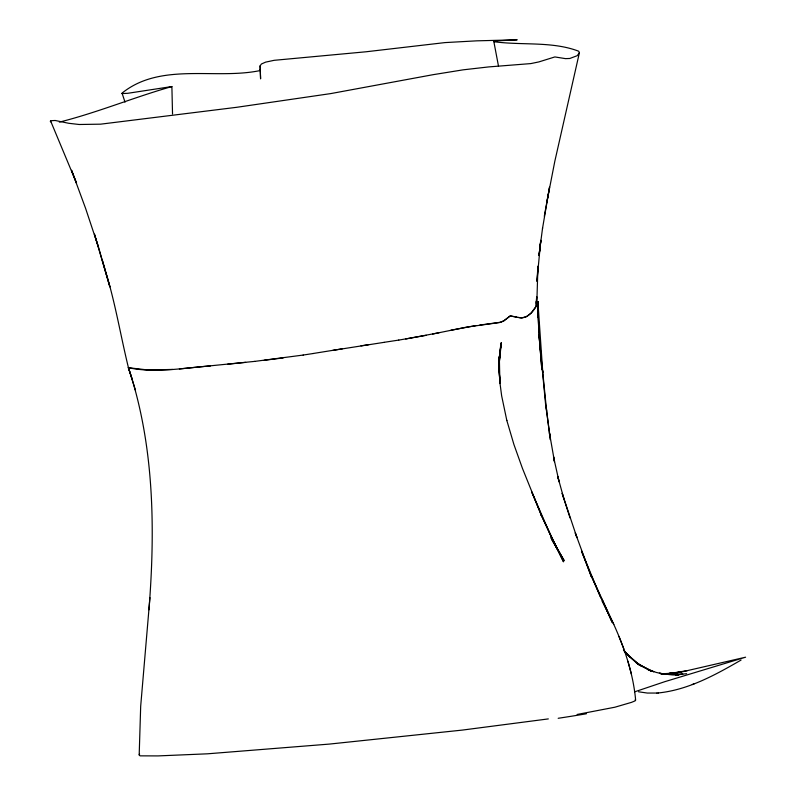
<?xml version="1.0" encoding="UTF-8"?>
<svg xmlns="http://www.w3.org/2000/svg" width="796" height="796" viewBox="0 0 796 796"><rect width="100%" height="100%" fill="white"/><g stroke="black" fill="none" stroke-linecap="round" stroke-linejoin="round"><path stroke-width="1.19" d="M536.365 305.475L536.673 296.669L535.977 306.48L531.171 313.027L526.644 316.599L521.599 318.002L510.236 315.913L503.788 320.868L500.863 322.201L479.739 325.066M548.325 718.907L462.317 730.091L329.315 744.091L207.487 753.812L158.016 755.911L140.146 755.852L139.181 755.145L140.683 706.241L149.937 597.637M538.156 302.56L537.768 316.679L538.146 302.351L537.897 316.639L538.116 302.181L536.016 301.734M536.832 302.44L537.957 266.153L536.932 281.326L540.763 240.273L539.131 254.859L539.22 254.153M148.942 609.806C155.32 528.922 154.295 445.442 128.445 367.732L129.529 367.762M500.883 343.653L499.43 356.857L499.062 369.384L499.49 356.329L501.122 343.106M538.962 255.576L542.593 227.865M539.131 254.859L540.773 240.979M500.097 354.091L498.734 367.971L501.361 342.598L499.55 355.812L498.843 368.419L499.609 355.324L498.953 368.896L499.49 356.329L499.132 369.891L499.898 382.816L499.341 357.384L499.172 370.359L500.017 383.533L499.152 370.767M542.494 228.601L549.529 187.209L546.772 202.492L554.822 161.27L579.388 52.785L578.742 51.242C552.145 41.044 521.977 45.581 493.978 41.691L498.595 40.775L517.181 39.81L476.804 40.835L444.984 42.596L366.031 51.78L274.162 60.317L265.605 62.138L261.406 64.008L260.113 65.879L260.581 78.695L260.113 65.879M544.305 216.283L547.051 200.98M125.022 102.167L122.047 93.112C160.593 62.078 214.353 79.719 259.217 70.754L260.461 69.322M579.388 52.785L577.219 55.69L569.817 58.476L565.488 58.635L554.872 56.934L538.892 61.909L530.823 63.59L488.644 66.924L463.182 69.829L432.964 74.705L330.768 93.59L236.71 107.301L100.654 124.166L79.172 124.494L68.735 123.29L55.193 120.485L50.506 120.723L76.525 183.1L71.55 170.254L85.61 208.423L98.525 247.297L109.898 286.918L94.435 234.124L98.525 247.297M139.22 754.698L139.638 754.16M172.533 114.007L171.886 86.545C134.086 97.251 97.46 112.564 59.332 122.126M537.429 302.122L537.907 301.833L542.773 372.458L542.564 370.279L546.633 411.084M741.086 660.043C715.435 674.879 688.351 689.863 658.362 692.958M692.301 684.53L694.132 683.824M634.521 691.873L664.779 681.684L745.603 657.197L680.799 672.132M106.256 273.705C115.589 304.57 120.803 336.529 128.445 367.732L129.012 367.573M675.953 673.247L678.381 672.69M450.924 330.221L476.008 325.564M432.576 334.041L467.143 327.017L499.47 322.559L503.749 320.887L510.236 315.932L516.783 317.156M439.103 332.728L405.731 338.987M426.288 335.315L398.637 340.121M577.12 714.47L614.88 707.216L631.527 702.351L635.128 700.858L635.108 699.903M332.798 350.369L384.09 342.34M342.399 348.797L313.087 353.514M687.336 670.64L668.859 673.625L663.068 673.874M398.786 340.081L384.199 342.31M303.137 355.056L313.146 353.524M361.016 345.832L368.906 344.618M303.186 355.056L254.73 361.394M283.207 357.921L264.212 360.299M664.64 674.053L681.555 671.973L668.859 673.625L660.59 673.804M254.859 361.374L179.379 368.926M664.511 674.083L674.142 673.058L662.103 673.814M245.616 362.369L227.636 364.22M679.565 672.481L663.267 674.142L674.142 673.058M210.482 365.931C183.339 367.971 155.439 373.394 128.445 367.732L135.469 390.249M686.649 673.695L675.545 674.809L682.769 674.242L672.152 674.66L662.232 674.023L679.078 674.769L668.919 674.52L659.416 673.277L665.665 674.381L656.591 672.52L648.083 669.735L653.755 671.764L637.994 664.222L650.929 671.008L635.895 662.401L640.76 665.784L627.228 654.64L638.362 664.471L625.447 652.392L629.706 656.979L623.706 650.163L627.716 655.207L623.427 649.775M638.531 691.784L647.367 693.057L657.038 693.047M656.929 693.057L658.461 692.948M172.533 369.414L148.733 370.06L128.445 367.732M171.886 86.545L127.758 93.301L121.888 93.57M518.405 317.485C527.748 319.803 535.201 309.604 538.116 302.181L538.146 316.748L537.688 301.614L538.892 332.758M537.21 301.525L537.907 301.833M50.257 121.291L50.825 121.868M536.076 302.739L536.554 303.883M552.145 540.325L563.986 560.284L550.961 537.628L563.906 561.031L551.817 538.106L563.518 561.827L540.962 514.524L552.334 539.19L531.728 491.948L541.399 515.35L522.475 468.446L513.908 444.476L506.783 420.308M635.646 700.241C633.298 673.844 624.671 648.471 613.796 624.452L590.622 574.423L601.01 598.194L581.478 551.001L591.279 576.473L575.249 532.832L576.941 537.579L562.145 493.341L570.045 517.927M601.985 600.9L613.796 624.452M601.836 599.02L612.184 622.363L602.264 600.025M623.815 648.859L618.99 636.482M128.305 367.672L132.086 378.886M102.435 260.441L106.216 273.655M563.896 498.813L557.767 476.545L559.11 481.869L553.518 456.795L554.494 461.68L549.439 432.805L550.046 436.745L545.558 404.02L538.942 334.181L541.867 369.772L538.952 333.434L537.429 301.525M627.915 661.267L631.397 674.053M506.843 420.567L501.649 395.821L499.997 383.194M493.809 41.442L498.485 66.098M546.305 407.622L550.185 439.581M586.433 713.763A259.765 11.482 -6.1 0 1 558.185 718.29M538.066 302.022L538.006 316.629L538.066 302.022"/></g></svg>
